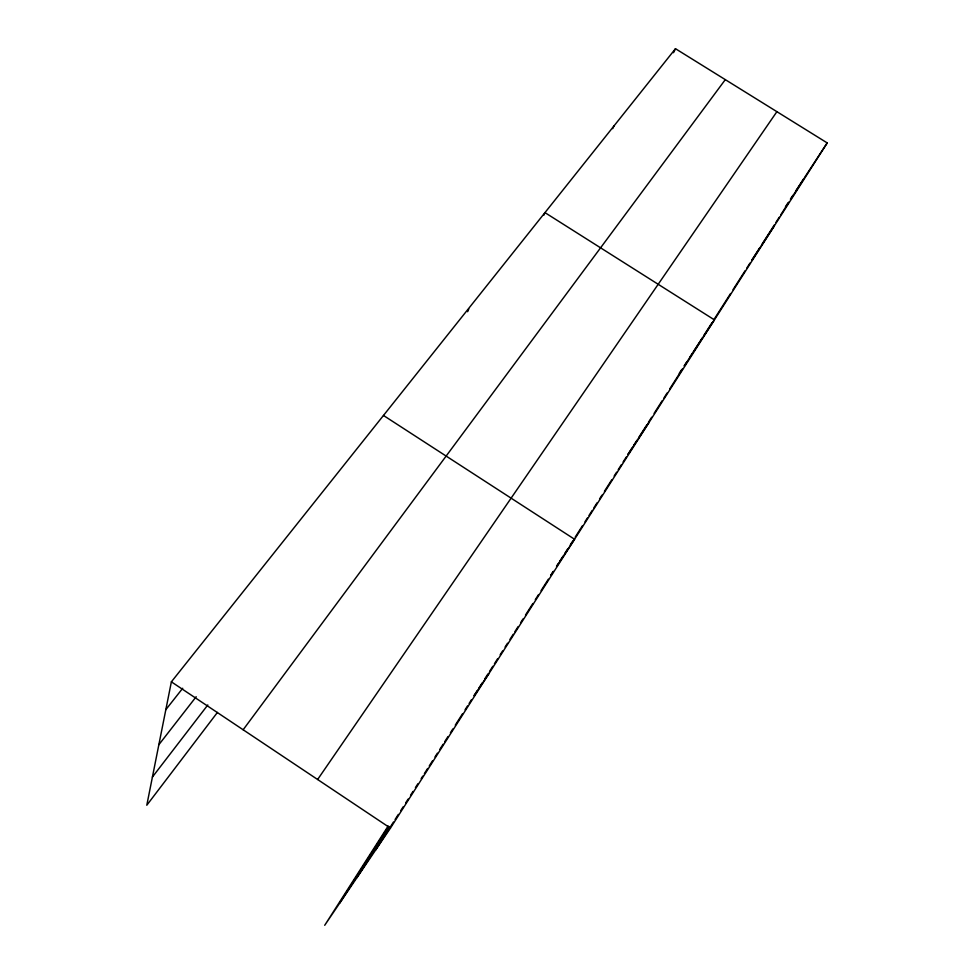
<?xml version="1.0" encoding="UTF-8"?>
<svg xmlns="http://www.w3.org/2000/svg" width="974" height="974" viewBox="0 0 974 974"><rect width="100%" height="100%" fill="white"/><g stroke="black" fill="none" stroke-linecap="round" stroke-linejoin="round"><path stroke-width="1.46" d="M388.188 825.976L324.707 925.3L390.428 828.131L827.206 142.922L675.481 48.7L171.375 681.837L146.794 805.242L217.446 712.396M467.642 311.704L468.774 308.977M543.76 215.327L544.965 212.624L714.417 319.874L693.33 351.955M612.707 128.665L613.997 125.914M673.521 52.706L675.481 48.7M375.574 850.095L393.472 822.044M395.103 819.487L398.354 814.386M400.789 810.563L403.236 806.74M405.671 802.905L408.118 799.082M410.553 795.259L412.988 791.436M415.435 787.601L417.87 783.778M421.133 778.676L422.753 776.132M424.384 773.575L427.635 768.474M429.266 765.929L432.517 760.828M434.952 756.993L437.399 753.17M439.834 749.347L443.097 744.246M444.716 741.689L447.967 736.587M450.414 732.765L452.849 728.942M455.296 725.106L462.613 713.638M465.061 709.803L467.496 705.98M469.127 703.435L471.562 699.6M477.284 690.639L474.009 695.765L489.252 673.107M478.916 688.07L482.191 682.944M484.638 679.109L487.901 673.984M489.545 671.415L492.807 666.289M494.439 663.732L497.714 658.607M500.161 654.759L502.621 650.924M505.068 647.077L507.515 643.23M509.974 639.394L513.237 634.269M514.869 631.7L518.144 626.574M520.591 622.739L523.05 618.892M525.497 615.044L532.851 603.515M535.298 599.68L538.573 594.554M541.02 590.707L548.374 579.177M553.281 571.495L550.834 575.33L553.244 571.446M558.163 563.836L556.544 566.381L574.563 539.267L383.464 415.46M559.782 561.292L563.033 556.203M564.652 553.658L567.903 548.569M570.338 544.746L572.773 540.935M575.208 537.112L582.513 525.656M584.948 521.845L587.383 518.022M589.002 515.477L592.253 510.388M593.872 507.844L597.123 502.754M599.558 498.932L601.993 495.121M604.428 491.298L611.733 479.841M614.168 476.03L616.603 472.207M618.222 469.663L621.473 464.574M623.092 462.029L626.343 456.94M632.053 447.991L627.962 454.395L648.964 422.546M633.684 445.422L636.959 440.297M638.591 437.74L646.76 424.932M648.392 422.363L651.667 417.237M654.114 413.402L662.283 400.582M663.927 398.025L667.19 392.899M669.637 389.052L682.713 368.562M684.345 365.993L692.526 353.185L690.042 356.971M693.33 351.918L702.242 337.954M703.861 335.421L711.957 322.723M713.565 320.19L730.573 293.527M732.996 289.728L745.147 270.687M746.766 268.142L750.004 263.065M759.744 247.798L751.624 260.533L774.099 226.236M762.179 243.987L774.354 224.897M775.974 222.352L779.224 217.251M780.844 214.706L788.964 201.983M790.596 199.439L803.574 179.07L796.172 190.356M339.707 903.129L388.529 826.695M356.898 877.708L389.563 826.536M785.482 206.695L787.954 202.921M790.413 199.159L792.885 195.384M804.39 177.792L827.206 142.922M679.268 373.359L681.751 369.572M684.235 365.798L686.719 362.011M317.621 779.504L776.887 111.681M243.147 729.769L725.301 79.649M152.419 777.033L207.815 704.957M158.847 744.733L196.188 696.714M165.823 709.693L182.71 688.265M171.375 681.837L390.428 828.131"/></g></svg>
